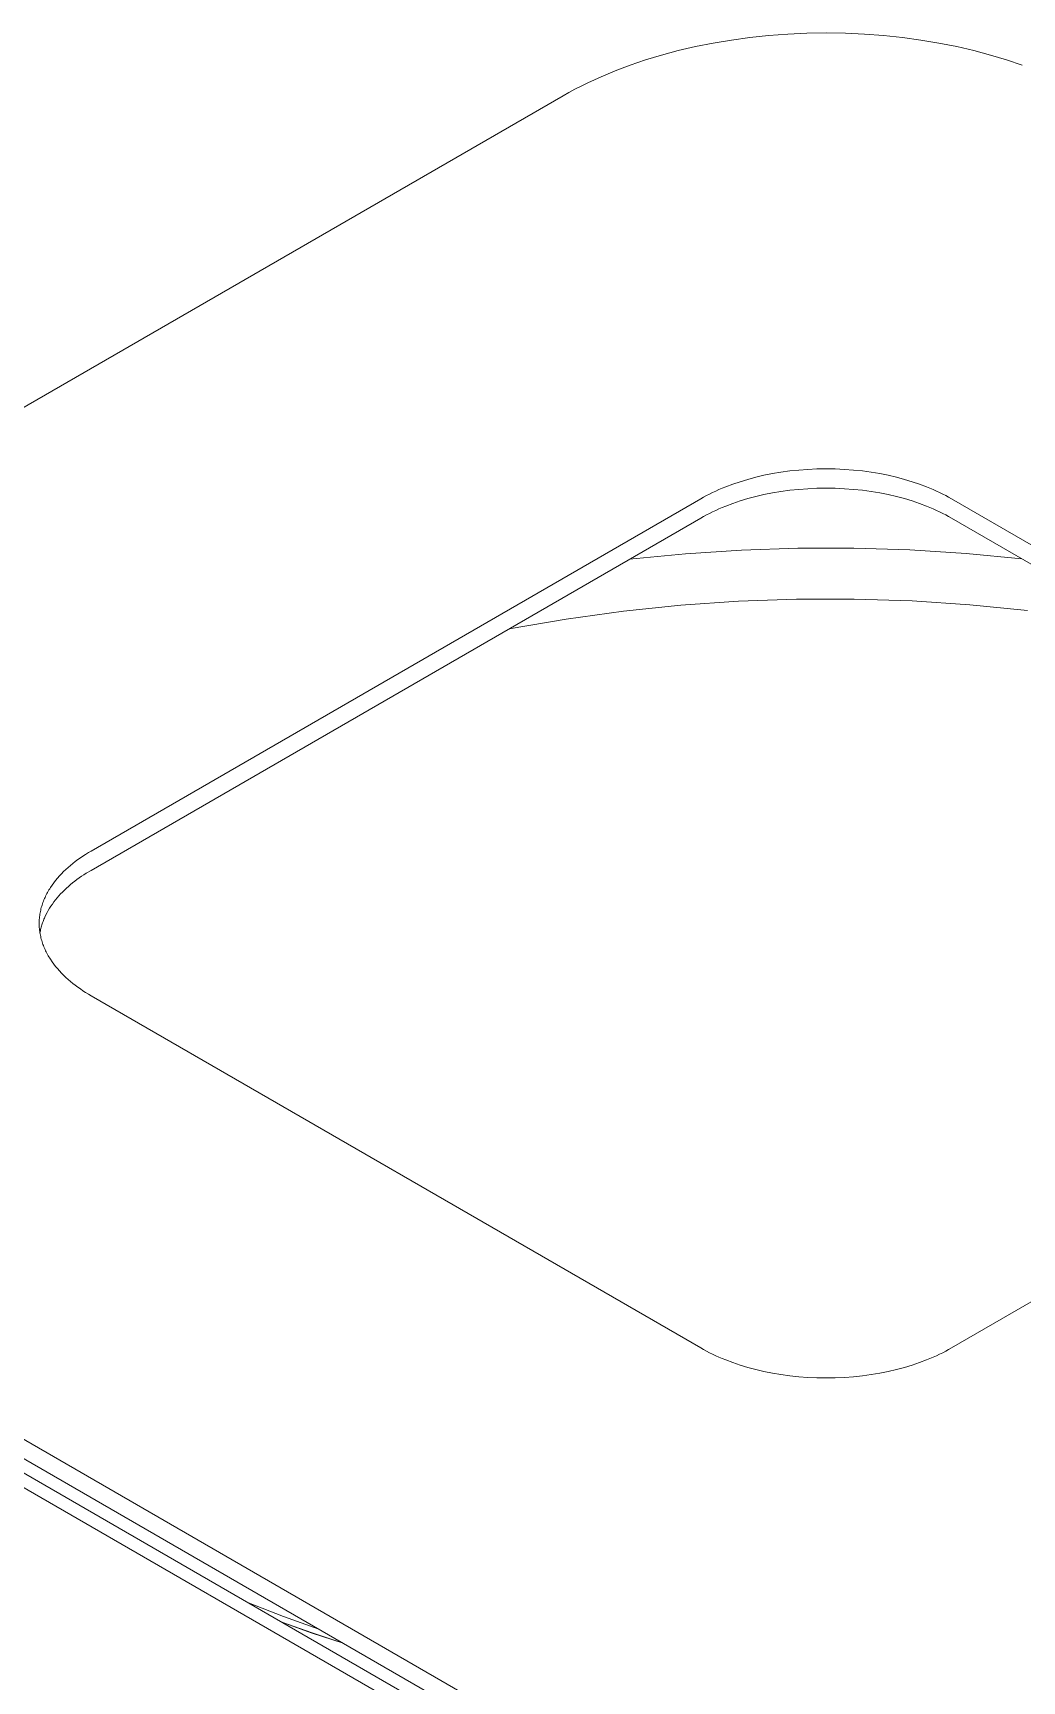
# Model space of a CAD drawing. Header units: inches. Extents: x -6.5 to 91.7, y -2.1 to 67.1.
# Drawn here: x 57.08 to 62.62, y 47.51 to 56.73 of the extents above; entities that cross this region are included whole.
import ezdxf

# ---------------------------------------------------------------- set-up
doc = ezdxf.new("R2010")
doc.units = ezdxf.units.IN
doc.layers.add('ZANO_R', color=7, linetype='Continuous', lineweight=0)

msp = doc.modelspace()

# ---------------------------------------------------------------- linework, layer by layer
at = {"layer": 'ZANO_R'}
for p, q in [((61.09457, 56.70475), (60.99104, 56.69063)), ((61.19976, 56.71585), (61.09457, 56.70475)), ((61.30624, 56.72384), (61.19976, 56.71585)), ((61.41357, 56.72866), (61.30624, 56.72384)), ((61.52133, 56.73028), (61.41357, 56.72866)), ((61.6291, 56.72867), (61.52133, 56.73028)), ((61.73643, 56.72385), (61.6291, 56.72867)), ((61.8429, 56.71586), (61.73643, 56.72385)), ((61.9481, 56.70477), (61.8429, 56.71586)), ((62.05162, 56.69066), (61.9481, 56.70477)), ((60.69413, 56.63134), (60.60079, 56.60642)), ((60.79048, 56.65379), (60.69413, 56.63134)), ((60.88956, 56.6736), (60.79048, 56.65379)), ((60.99104, 56.69063), (60.88956, 56.6736)), ((62.1531, 56.67363), (62.05162, 56.69066)), ((62.25218, 56.65382), (62.1531, 56.67363)), ((62.34853, 56.63138), (62.25218, 56.65382)), ((62.44188, 56.60646), (62.34853, 56.63138)), ((60.42412, 56.54985), (60.3412, 56.51857)), ((60.51071, 56.57919), (60.42412, 56.54985)), ((60.60079, 56.60642), (60.51071, 56.57919)), ((62.53195, 56.57924), (62.44188, 56.60646)), ((62.61854, 56.5499), (62.53195, 56.57924)), ((60.15083, 56.43321), (60.11575, 56.4151)), ((60.18692, 56.451), (60.15083, 56.43321)), ((60.22401, 56.46846), (60.18692, 56.451)), ((60.2621, 56.48556), (60.22401, 56.46846)), ((60.30116, 56.50227), (60.2621, 56.48556)), ((60.3412, 56.51857), (60.30116, 56.50227)), ((60.04864, 56.37804), (53.50333, 52.5988)), ((60.08169, 56.3967), (60.04864, 56.37804)), ((60.11575, 56.4151), (60.08169, 56.3967)), ((60.99885, 54.20591), (61.04008, 54.21989)), ((61.04008, 54.21989), (61.08298, 54.23285)), ((61.08298, 54.23285), (61.12743, 54.24472)), ((61.12743, 54.24472), (61.17331, 54.25541)), ((61.17331, 54.25541), (61.22049, 54.26484)), ((61.22049, 54.26484), (61.26881, 54.27295)), ((61.26881, 54.27295), (61.31811, 54.27968)), ((61.31811, 54.27968), (61.3682, 54.28496)), ((61.3682, 54.28496), (61.41891, 54.28877)), ((61.41891, 54.28877), (61.47002, 54.29106)), ((61.47002, 54.29106), (61.52133, 54.29183)), ((61.52133, 54.29183), (61.57265, 54.29107)), ((61.57265, 54.29107), (61.62376, 54.28877)), ((61.62376, 54.28877), (61.67446, 54.28497)), ((61.67446, 54.28497), (61.72455, 54.27969)), ((61.72455, 54.27969), (61.77385, 54.27296)), ((61.77385, 54.27296), (61.82217, 54.26486)), ((61.82217, 54.26486), (61.86935, 54.25543)), ((61.86935, 54.25543), (61.91524, 54.24474)), ((61.91524, 54.24474), (61.95969, 54.23287)), ((61.95969, 54.23287), (62.00258, 54.21991)), ((62.00258, 54.21991), (62.04381, 54.20594)), ((57.40714, 52.15349), (60.82005, 54.1241)), ((60.82005, 54.1241), (60.83579, 54.13299)), ((60.83579, 54.13299), (60.85201, 54.14175)), ((60.85201, 54.14175), (60.86871, 54.15037)), ((60.86871, 54.15037), (60.8859, 54.15884)), ((60.8859, 54.15884), (60.90356, 54.16716)), ((60.90356, 54.16716), (60.9217, 54.1753)), ((60.9217, 54.1753), (60.9403, 54.18326)), ((60.9403, 54.18326), (60.95936, 54.19102)), ((60.95936, 54.19102), (60.99885, 54.20591)), ((61.04009, 54.11192), (61.08298, 54.12488)), ((61.08298, 54.12488), (61.12743, 54.13675)), ((61.12743, 54.13675), (61.17331, 54.14744)), ((61.17331, 54.14744), (61.22049, 54.15688)), ((61.22049, 54.15688), (61.26882, 54.16499)), ((61.26882, 54.16499), (61.31811, 54.17171)), ((61.31811, 54.17171), (61.36821, 54.17699)), ((61.36821, 54.17699), (61.41891, 54.1808)), ((61.41891, 54.1808), (61.47002, 54.1831)), ((61.47002, 54.1831), (61.52134, 54.18386)), ((61.52134, 54.18386), (61.57265, 54.1831)), ((61.57265, 54.1831), (61.62376, 54.1808)), ((61.62376, 54.1808), (61.67446, 54.177)), ((61.67446, 54.177), (61.72456, 54.17172)), ((61.72456, 54.17172), (61.77386, 54.165)), ((61.77386, 54.165), (61.82218, 54.15689)), ((61.82218, 54.15689), (61.86936, 54.14746)), ((61.86936, 54.14746), (61.91524, 54.13677)), ((61.91524, 54.13677), (61.95969, 54.1249)), ((61.95969, 54.1249), (62.00258, 54.11194)), ((62.04381, 54.20594), (62.0833, 54.19105)), ((62.0833, 54.19105), (62.10236, 54.18328)), ((62.10236, 54.18328), (62.12097, 54.17533)), ((62.12097, 54.17533), (62.1391, 54.16719)), ((62.1391, 54.16719), (62.15676, 54.15887)), ((62.15676, 54.15887), (62.17395, 54.1504)), ((62.17395, 54.1504), (62.19065, 54.14178)), ((62.19065, 54.14178), (62.20688, 54.13302)), ((62.20688, 54.13302), (62.22261, 54.12413)), ((62.22261, 54.12413), (65.63553, 52.15369)), ((60.83579, 54.02502), (60.85201, 54.03378)), ((60.85201, 54.03378), (60.86872, 54.0424)), ((60.86872, 54.0424), (60.8859, 54.05088)), ((60.8859, 54.05088), (60.90356, 54.05919)), ((60.90356, 54.05919), (60.9217, 54.06733)), ((60.9217, 54.06733), (60.9403, 54.07529)), ((60.9403, 54.07529), (60.95937, 54.08305)), ((60.95937, 54.08305), (60.99885, 54.09795)), ((60.99885, 54.09795), (61.04009, 54.11192)), ((62.00258, 54.11194), (62.04382, 54.09797)), ((62.04382, 54.09797), (62.0833, 54.08308)), ((62.0833, 54.08308), (62.10237, 54.07532)), ((62.10237, 54.07532), (62.12097, 54.06736)), ((62.12097, 54.06736), (62.13911, 54.05922)), ((62.13911, 54.05922), (62.15677, 54.05091)), ((62.15677, 54.05091), (62.17395, 54.04243)), ((62.17395, 54.04243), (62.19066, 54.03381)), ((62.19066, 54.03381), (62.20688, 54.02505)), ((57.40714, 52.04553), (60.82005, 54.01613)), ((60.82005, 54.01613), (60.83579, 54.02502)), ((62.20688, 54.02505), (62.22262, 54.01616)), ((62.22262, 54.01616), (65.63553, 52.04572)), ((61.04788, 53.83735), (61.36215, 53.84786)), ((61.36215, 53.84786), (61.6766, 53.84818)), ((61.6766, 53.84818), (61.9909, 53.83831)), ((60.42117, 53.78582), (60.7341, 53.81666)), ((60.7341, 53.81666), (61.04788, 53.83735)), ((61.9909, 53.83831), (62.30471, 53.81826)), ((62.30471, 53.81826), (62.61771, 53.78806)), ((60.38652, 53.49561), (60.06571, 53.45139)), ((60.70865, 53.52893), (60.38652, 53.49561)), ((61.03173, 53.5513), (60.70865, 53.52893)), ((61.35538, 53.5627), (61.03173, 53.5513)), ((61.67923, 53.56311), (61.35538, 53.5627)), ((62.00291, 53.55253), (61.67923, 53.56311)), ((62.32604, 53.53098), (62.00291, 53.55253)), ((62.64826, 53.49848), (62.32604, 53.53098)), ((60.06571, 53.45139), (59.74657, 53.39631)), ((57.30468, 52.08406), (57.31846, 52.0948)), ((57.31846, 52.0948), (57.33256, 52.10527)), ((57.33256, 52.10527), (57.34696, 52.11547)), ((57.34696, 52.11547), (57.36164, 52.12539)), ((57.36164, 52.12539), (57.37657, 52.13504)), ((57.37657, 52.13504), (57.39175, 52.14441)), ((57.39175, 52.14441), (57.40714, 52.15349)), ((57.21879, 52.00168), (57.22979, 52.01418)), ((57.22979, 52.01418), (57.24124, 52.02645)), ((57.24124, 52.02645), (57.25314, 52.03848)), ((57.25314, 52.03848), (57.26545, 52.05026)), ((57.26545, 52.05026), (57.27815, 52.06178)), ((57.27815, 52.06178), (57.29124, 52.07305)), ((57.29124, 52.07305), (57.30468, 52.08406)), ((57.32808, 51.99403), (57.34074, 52.00315)), ((57.34074, 52.00315), (57.35363, 52.01207)), ((57.35363, 52.01207), (57.36672, 52.02076)), ((57.36672, 52.02076), (57.38002, 52.02923)), ((57.38002, 52.02923), (57.40714, 52.04553)), ((57.15607, 51.90841), (57.15966, 51.91537)), ((57.15966, 51.91537), (57.16339, 51.92228)), ((57.16339, 51.92228), (57.16726, 51.92916)), ((57.16726, 51.92916), (57.17128, 51.93599)), ((57.17128, 51.93599), (57.17543, 51.94278)), ((57.17543, 51.94278), (57.17973, 51.94953)), ((57.17973, 51.94953), (57.18872, 51.96287)), ((57.18872, 51.96287), (57.19824, 51.97602)), ((57.19824, 51.97602), (57.20827, 51.98896)), ((57.20827, 51.98896), (57.21879, 52.00168)), ((57.22656, 51.90262), (57.23657, 51.91356)), ((57.23657, 51.91356), (57.24693, 51.92431)), ((57.24693, 51.92431), (57.25763, 51.93488)), ((57.25763, 51.93488), (57.26864, 51.94524)), ((57.26864, 51.94524), (57.27997, 51.95541)), ((57.27997, 51.95541), (57.29159, 51.96538)), ((57.29159, 51.96538), (57.30349, 51.97514)), ((57.30349, 51.97514), (57.31566, 51.98469)), ((57.31566, 51.98469), (57.32808, 51.99403)), ((57.12336, 51.81507), (57.12493, 51.8224)), ((57.12493, 51.8224), (57.12666, 51.82971)), ((57.12666, 51.82971), (57.12855, 51.837)), ((57.12855, 51.837), (57.1306, 51.84426)), ((57.1306, 51.84426), (57.13281, 51.85151)), ((57.13281, 51.85151), (57.13518, 51.85873)), ((57.13518, 51.85873), (57.1377, 51.86592)), ((57.1377, 51.86592), (57.14038, 51.87308)), ((57.14038, 51.87308), (57.14322, 51.88022)), ((57.14322, 51.88022), (57.1462, 51.88732)), ((57.1462, 51.88732), (57.14934, 51.89438)), ((57.14934, 51.89438), (57.15263, 51.90142)), ((57.15263, 51.90142), (57.15607, 51.90841)), ((57.16056, 51.8091), (57.16733, 51.82131)), ((57.16733, 51.82131), (57.17455, 51.83339)), ((57.17455, 51.83339), (57.1822, 51.84532)), ((57.1822, 51.84532), (57.19027, 51.85711)), ((57.19027, 51.85711), (57.19876, 51.86874)), ((57.19876, 51.86874), (57.20764, 51.8802)), ((57.20764, 51.8802), (57.21691, 51.8915)), ((57.21691, 51.8915), (57.22656, 51.90262)), ((57.11666, 51.74858), (57.11674, 51.756)), ((57.11674, 51.74117), (57.11666, 51.74858)), ((57.11674, 51.756), (57.11699, 51.76341)), ((57.11699, 51.73376), (57.11674, 51.74117)), ((57.11699, 51.76341), (57.1174, 51.77081)), ((57.1174, 51.72636), (57.11699, 51.73376)), ((57.1174, 51.77081), (57.11799, 51.77821)), ((57.11799, 51.71896), (57.1174, 51.72636)), ((57.11799, 51.77821), (57.11873, 51.78561)), ((57.11873, 51.78561), (57.11964, 51.79299)), ((57.11964, 51.79299), (57.12072, 51.80036)), ((57.12072, 51.80036), (57.12196, 51.80772)), ((57.12196, 51.80772), (57.12336, 51.81507)), ((57.12638, 51.72058), (57.12802, 51.72705)), ((57.12802, 51.72705), (57.12979, 51.73349)), ((57.12979, 51.73349), (57.13169, 51.73992)), ((57.13169, 51.73992), (57.13371, 51.74633)), ((57.13371, 51.74633), (57.13585, 51.75272)), ((57.13585, 51.75272), (57.13812, 51.75908)), ((57.13812, 51.75908), (57.14051, 51.76543)), ((57.14051, 51.76543), (57.14302, 51.77175)), ((57.14302, 51.77175), (57.14565, 51.77804)), ((57.14565, 51.77804), (57.14839, 51.78431)), ((57.14839, 51.78431), (57.15425, 51.79676)), ((57.15425, 51.79676), (57.16056, 51.8091)), ((57.11873, 51.71156), (57.11799, 51.71896)), ((57.11964, 51.70418), (57.11873, 51.71156)), ((57.12072, 51.69681), (57.11964, 51.70418)), ((57.12196, 51.68945), (57.12072, 51.69681)), ((57.12108, 51.69459), (57.12221, 51.70111)), ((57.12336, 51.6821), (57.12196, 51.68945)), ((57.12221, 51.70111), (57.12347, 51.70761)), ((57.12493, 51.67477), (57.12336, 51.6821)), ((57.12347, 51.70761), (57.12486, 51.71411)), ((57.12486, 51.71411), (57.12638, 51.72058)), ((57.12666, 51.66746), (57.12493, 51.67477)), ((57.12855, 51.66017), (57.12666, 51.66746)), ((57.1306, 51.65291), (57.12855, 51.66017)), ((57.13281, 51.64566), (57.1306, 51.65291)), ((57.13518, 51.63844), (57.13281, 51.64566)), ((57.1377, 51.63125), (57.13518, 51.63844)), ((57.14038, 51.62409), (57.1377, 51.63125)), ((57.14322, 51.61695), (57.14038, 51.62409)), ((57.1462, 51.60985), (57.14322, 51.61695)), ((57.14934, 51.60279), (57.1462, 51.60985)), ((57.15263, 51.59576), (57.14934, 51.60279)), ((57.15607, 51.58876), (57.15263, 51.59576)), ((57.15966, 51.5818), (57.15607, 51.58876)), ((57.16339, 51.57489), (57.15966, 51.5818)), ((57.16726, 51.56801), (57.16339, 51.57489)), ((57.17128, 51.56118), (57.16726, 51.56801)), ((57.17543, 51.55439), (57.17128, 51.56118)), ((57.17973, 51.54765), (57.17543, 51.55439)), ((57.18872, 51.5343), (57.17973, 51.54765)), ((57.19824, 51.52116), (57.18872, 51.5343)), ((57.20827, 51.50822), (57.19824, 51.52116)), ((57.21879, 51.49549), (57.20827, 51.50822)), ((57.22979, 51.48299), (57.21879, 51.49549)), ((57.24124, 51.47073), (57.22979, 51.48299)), ((57.25314, 51.4587), (57.24124, 51.47073)), ((57.26545, 51.44692), (57.25314, 51.4587)), ((57.27815, 51.43539), (57.26545, 51.44692)), ((57.29124, 51.42412), (57.27815, 51.43539)), ((57.30468, 51.41312), (57.29124, 51.42412)), ((57.31846, 51.40238), (57.30468, 51.41312)), ((57.33256, 51.39191), (57.31846, 51.40238)), ((57.34696, 51.38171), (57.33256, 51.39191)), ((57.36164, 51.37179), (57.34696, 51.38171)), ((57.37657, 51.36214), (57.36164, 51.37179)), ((57.39175, 51.35278), (57.37657, 51.36214)), ((57.40714, 51.34369), (57.39175, 51.35278)), ((60.82005, 49.37324), (57.40714, 51.34369)), ((65.63553, 51.34388), (62.22261, 49.37328)), ((53.50333, 50.89821), (60.04864, 47.11927)), ((60.04864, 47.0113), (53.50333, 50.79024)), ((60.83579, 49.36436), (60.82005, 49.37324)), ((60.85201, 49.3556), (60.83579, 49.36436)), ((60.86871, 49.34697), (60.85201, 49.3556)), ((60.8859, 49.3385), (60.86871, 49.34697)), ((60.90356, 49.33019), (60.8859, 49.3385)), ((60.9217, 49.32205), (60.90356, 49.33019)), ((62.1391, 49.33022), (62.12097, 49.32208)), ((62.15676, 49.33853), (62.1391, 49.33022)), ((62.17395, 49.34701), (62.15676, 49.33853)), ((62.19065, 49.35563), (62.17395, 49.34701)), ((62.20688, 49.36439), (62.19065, 49.35563)), ((62.22261, 49.37328), (62.20688, 49.36439)), ((60.9403, 49.31409), (60.9217, 49.32205)), ((60.95936, 49.30633), (60.9403, 49.31409)), ((60.99885, 49.29144), (60.95936, 49.30633)), ((61.04008, 49.27747), (60.99885, 49.29144)), ((61.08298, 49.2645), (61.04008, 49.27747)), ((61.12743, 49.25264), (61.08298, 49.2645)), ((61.17331, 49.24195), (61.12743, 49.25264)), ((61.22049, 49.23252), (61.17331, 49.24195)), ((61.86935, 49.24197), (61.82217, 49.23253)), ((61.91524, 49.25266), (61.86935, 49.24197)), ((61.95969, 49.26452), (61.91524, 49.25266)), ((62.00258, 49.27749), (61.95969, 49.26452)), ((62.04381, 49.29146), (62.00258, 49.27749)), ((62.0833, 49.30636), (62.04381, 49.29146)), ((62.10236, 49.31412), (62.0833, 49.30636)), ((62.12097, 49.32208), (62.10236, 49.31412)), ((61.26881, 49.22441), (61.22049, 49.23252)), ((61.31811, 49.21769), (61.26881, 49.22441)), ((61.3682, 49.21241), (61.31811, 49.21769)), ((61.41891, 49.2086), (61.3682, 49.21241)), ((61.47002, 49.20631), (61.41891, 49.2086)), ((61.52133, 49.20554), (61.47002, 49.20631)), ((61.57265, 49.20631), (61.52133, 49.20554)), ((61.62376, 49.20861), (61.57265, 49.20631)), ((61.67446, 49.21241), (61.62376, 49.20861)), ((61.72455, 49.2177), (61.67446, 49.21241)), ((61.77385, 49.22442), (61.72455, 49.2177)), ((61.82217, 49.23253), (61.77385, 49.22442)), ((56.84614, 48.77975), (60.11879, 46.89028)), ((60.04866, 46.84979), (56.77601, 48.73926)), ((58.28764, 47.94749), (58.48333, 47.87118)), ((58.48333, 47.87118), (58.68123, 47.80078)), ((58.47416, 47.83981), (58.64506, 47.77885)), ((58.64534, 47.77869), (58.47448, 47.83962)), ((58.64506, 47.77885), (58.81742, 47.72215)), ((58.81766, 47.72201), (58.64534, 47.77869))]:
    msp.add_line(p, q, dxfattribs=at)

doc.saveas('drawing.dxf')
